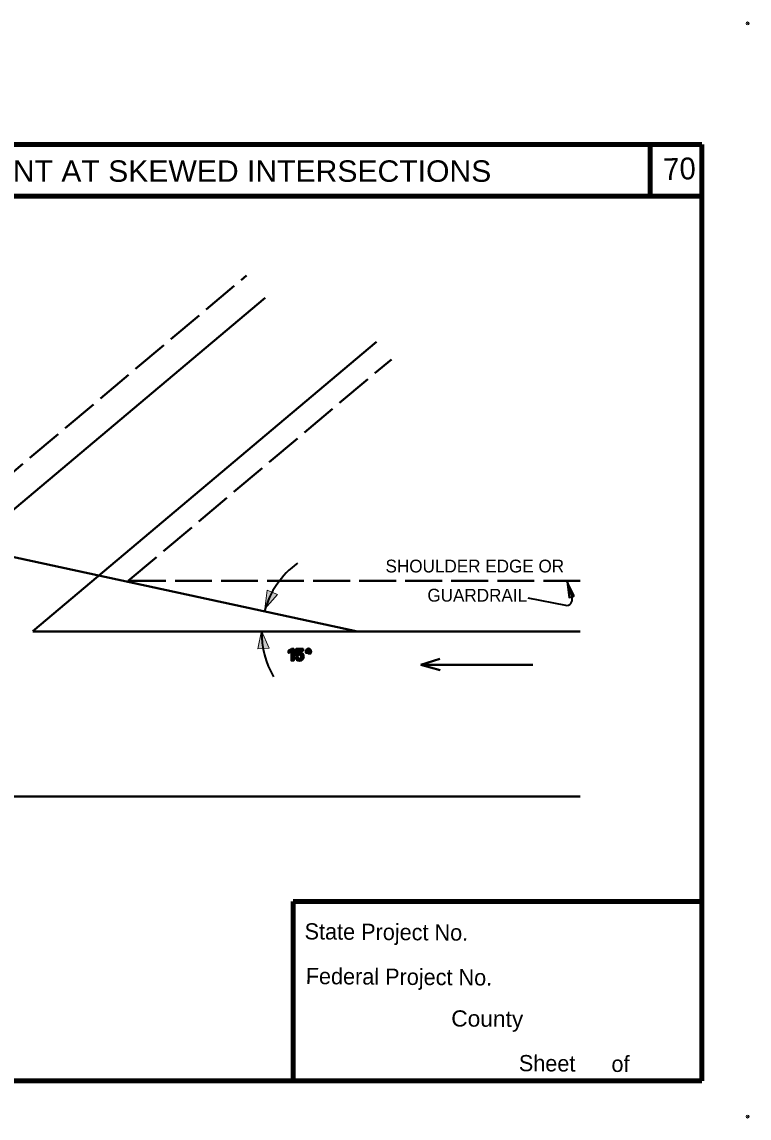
# Model space of a CAD drawing. Extents: x -8731 to 3797, y -68360 to -56618.
# Drawn here: x 3003 to 3797, y -68360 to -67164 of the extents above; entities that cross this region are included whole.
import ezdxf
from ezdxf.enums import TextEntityAlignment as Align

# ---------------------------------------------------------------- set-up
doc = ezdxf.new("R2010")
doc.units = 0
doc.header["$LTSCALE"] = 6.7
doc.header["$PDMODE"] = 32
doc.header["$PDSIZE"] = 3.35
doc.linetypes.add('LONG_DASHED', pattern=[7.5, 6, -1.5])
doc.layers.add('1', color=7, linetype='Continuous', lineweight=13)
doc.layers.add('3', color=7, linetype='Continuous', lineweight=40)

msp = doc.modelspace()

# ---------------------------------------------------------------- hatches: boundary and pattern name
at = {"layer": '1'}
for points in [[(3605.62, -67789.86), (3598, -67774.56), (3600.26, -67791.52)], [(3268.26, -67804), (3282.04, -67788.52), (3270.74, -67783.8)], [(3264.72, -67827.86), (3272.9, -67846.92), (3260.68, -67847.8)]]:
    msp.add_hatch(color=256, dxfattribs=at).paths.add_polyline_path(points)
at = {"layer": '3'}
for points in [[(3294.2, -67851.72), (3294.2, -67852.12), (3295.14, -67851.72), (3296.12, -67851.18), (3297.12, -67850.54), (3299.82, -67850.54), (3299.82, -67849.56), (3299.82, -67849.08), (3299.82, -67848.32), (3299.82, -67847.68), (3297.34, -67847.68), (3296.54, -67848.32), (3295.28, -67849.08), (3294.2, -67849.56), (3294.2, -67850.54), (3294.2, -67851.18)], [(3297.12, -67852.12), (3297.12, -67860.4), (3299.82, -67860.4), (3299.82, -67852.12), (3299.82, -67851.72), (3299.82, -67851.18), (3299.82, -67850.54), (3297.12, -67850.54), (3297.12, -67851.18), (3297.12, -67851.72)], [(3304.1, -67860.32), (3305.9, -67860.62), (3307.7, -67860.32), (3307.7, -67860.32), (3307.74, -67860.3), (3309.02, -67859.52), (3309.32, -67859.32), (3309.82, -67858.56), (3306.18, -67858.56), (3305.38, -67858.42), (3305.36, -67858.4), (3305.3, -67858.36), (3304.84, -67857.9), (3304.82, -67857.82), (3304.82, -67857.78), (3304.68, -67857.2), (3301.94, -67857.2), (3302.02, -67857.78), (3302.02, -67857.82), (3302.02, -67857.9), (3302.1, -67858.36), (3302.1, -67858.4), (3302.12, -67858.42), (3302.22, -67858.56), (3302.7, -67859.32), (3302.82, -67859.52), (3304.1, -67860.3)], [(3301.98, -67854.5), (3301.96, -67855.16), (3304.64, -67855.16), (3304.98, -67854.5), (3304.98, -67854.48), (3304.98, -67854.48), (3304.98, -67854.48), (3305.52, -67854.04), (3305.64, -67854), (3306.18, -67853.84), (3310.06, -67853.84), (3309.66, -67853.16), (3309.18, -67852.84), (3304.46, -67852.84), (3304.5, -67852.28), (3304.5, -67852.24), (3304.66, -67849.74), (3309.86, -67849.74), (3309.86, -67847.68), (3302.24, -67847.68), (3302.16, -67849.74), (3302.06, -67852.24), (3302.06, -67852.28), (3302.04, -67852.84), (3302.02, -67853.16), (3302, -67853.84), (3302, -67854), (3302, -67854.04), (3301.98, -67854.48), (3301.98, -67854.48)], [(3305.34, -67852.28), (3304.46, -67852.84), (3309.18, -67852.84), (3308.4, -67852.28), (3308.22, -67852.24), (3305.38, -67852.24)], [(3306.82, -67851.96), (3305.38, -67852.24), (3308.22, -67852.24), (3306.82, -67851.96)], [(3306.68, -67858.42), (3306.18, -67858.56), (3309.82, -67858.56), (3309.94, -67858.42), (3309.94, -67858.4), (3309.98, -67858.36), (3310.26, -67857.9), (3310.32, -67857.82), (3310.34, -67857.78), (3310.48, -67856.94), (3310.64, -67856.08), (3310.66, -67855.96), (3310.54, -67855.26), (3310.54, -67855.16), (3310.42, -67854.5), (3310.42, -67854.48), (3310.42, -67854.48), (3310.16, -67854.04), (3310.14, -67854), (3310.06, -67853.84), (3306.18, -67853.84), (3306.96, -67854), (3307, -67854.04), (3307.5, -67854.48), (3307.5, -67854.48), (3307.5, -67854.5), (3307.82, -67855.16), (3307.86, -67855.26), (3307.94, -67855.96), (3307.96, -67856.08), (3307.86, -67856.94), (3307.54, -67857.78), (3307.5, -67857.82), (3307.42, -67857.9), (3306.94, -67858.36), (3306.78, -67858.4)], [(3313.06, -67852.04), (3313.06, -67852.16), (3314.94, -67852.16), (3314.9, -67852.04), (3314.78, -67851.62), (3314.76, -67851.54), (3314.7, -67850.84), (3314.7, -67850.82), (3314.72, -67850.72), (3314.72, -67850.68), (3314.78, -67850), (3314.8, -67849.88), (3314.94, -67849.48), (3314.98, -67849.32), (3315, -67849.28), (3315, -67849.28), (3315.04, -67849.26), (3315.34, -67848.9), (3315.42, -67848.88), (3315.78, -67848.8), (3318.16, -67848.8), (3317.9, -67848.32), (3317.84, -67848.24), (3316.94, -67847.66), (3316.88, -67847.62), (3315.78, -67847.48), (3314.84, -67847.62), (3314.62, -67847.66), (3313.78, -67848.24), (3313.66, -67848.32), (3313.42, -67848.8), (3313.38, -67848.88), (3313.36, -67848.9), (3313.18, -67849.26), (3313.16, -67849.28), (3313.16, -67849.32), (3313.06, -67849.48), (3313.02, -67849.88), (3313, -67850), (3312.92, -67850.68), (3312.92, -67850.72), (3312.9, -67850.82), (3312.9, -67850.84), (3312.98, -67851.54), (3313, -67851.62)], [(3316.12, -67852.72), (3315.82, -67852.82), (3318.12, -67852.82), (3318.16, -67852.72), (3318.18, -67852.66), (3318.36, -67852.28), (3318.4, -67852.2), (3318.42, -67852.16), (3318.48, -67852.04), (3318.54, -67851.62), (3318.54, -67851.54), (3318.62, -67850.84), (3318.62, -67850.82), (3318.64, -67850.72), (3318.66, -67850.68), (3318.54, -67850), (3318.54, -67849.88), (3318.46, -67849.48), (3318.44, -67849.32), (3318.44, -67849.28), (3318.42, -67849.26), (3318.42, -67849.26), (3318.22, -67848.9), (3318.22, -67848.9), (3318.22, -67848.88), (3318.16, -67848.8), (3315.78, -67848.8), (3316.18, -67848.88), (3316.2, -67848.9), (3316.54, -67849.26), (3316.56, -67849.28), (3316.56, -67849.32), (3316.62, -67849.48), (3316.76, -67849.88), (3316.78, -67850), (3316.84, -67850.68), (3316.84, -67850.72), (3316.84, -67850.82), (3316.84, -67850.84), (3316.78, -67851.54), (3316.76, -67851.62), (3316.64, -67852.04), (3316.6, -67852.16), (3316.58, -67852.2), (3316.54, -67852.28), (3316.26, -67852.66)]]:
    msp.add_hatch(color=256, dxfattribs=at).paths.add_polyline_path(points)

# ---------------------------------------------------------------- linework, layer by layer
at = {"layer": '1', "lineweight": 100}
for p, q in [((3744.98, -67297.56), (2252.74, -67297.56)), ((3688.72, -67297.56), (3688.72, -67353.8)), ((3744.98, -67297.56), (3744.98, -68319)), ((3744.98, -67353.8), (2252.74, -67353.8)), ((3299.26, -68123.3), (3744.98, -68123.3)), ((3299.26, -68123.3), (3299.26, -68319)), ((3744.98, -68319), (3104.82, -68319))]:
    msp.add_line(p, q, dxfattribs=at)
at = {"layer": '1', "lineweight": 35}
for p, q in [((3598, -67774.56), (3603.4, -67792.2)), ((3555.06, -67791.92), (3596.2, -67800.16))]:
    msp.add_line(p, q, dxfattribs=at)
at = {"layer": '1', "lineweight": 40}
for p, q in [((3438.38, -67865.28), (3459.3, -67858.72)), ((3459.6, -67870.8), (3438.38, -67865.28)), ((3560.58, -67865.2), (3439.26, -67865.2))]:
    msp.add_line(p, q, dxfattribs=at)
at = {"layer": '1', "lineweight": 100}
msp.add_lwpolyline([(2252.74, -67301.04), (2252.74, -68319), (3743.5, -68319)], dxfattribs=at)
at = {"layer": '1', "lineweight": 35}
msp.add_lwpolyline([(3605.62, -67789.86), (3598, -67774.56), (3600.26, -67791.52)], close=True, dxfattribs=at)
at = {"layer": '1'}
for points in [[(3268.26, -67804), (3282.04, -67788.52), (3270.74, -67783.8)], [(3264.72, -67827.86), (3272.9, -67846.92), (3260.68, -67847.8)]]:
    msp.add_lwpolyline(points, close=True, dxfattribs=at)
at = {"layer": '1', "lineweight": 35}
msp.add_arc((3597.43, -67794.02), 6.25, 258.68994, 17.0378, dxfattribs=at)
at = {"layer": '1'}
for p in [(3794.9, -67165.34), (3794.9, -68357.96)]:
    msp.add_point(p, dxfattribs=at)
at = {"layer": '3', "linetype": 'LONG_DASHED'}
for p, q in [((2934.98, -67704.1), (3248.32, -67440.4)), ((3119.18, -67773.56), (3406.26, -67531.9)), ((3612.38, -67773.56), (3119.18, -67773.56))]:
    msp.add_line(p, q, dxfattribs=at)
at = {"layer": '3'}
for p, q in [((2940.82, -67740.4), (3268.58, -67464.56)), ((3014.92, -67828.44), (3390.06, -67512.7)), ((3369.38, -67828.6), (2741.62, -67693.16)), ((3612.38, -67828.6), (3014.92, -67828.6)), ((3612.38, -68008.76), (2415.98, -68008.76))]:
    msp.add_line(p, q, dxfattribs=at)
for points in [[(3294.2, -67851.72), (3294.2, -67852.12), (3295.14, -67851.72), (3296.12, -67851.18), (3297.12, -67850.54), (3299.82, -67850.54), (3299.82, -67849.56), (3299.82, -67849.08), (3299.82, -67848.32), (3299.82, -67847.68), (3297.34, -67847.68), (3296.54, -67848.32), (3295.28, -67849.08), (3294.2, -67849.56), (3294.2, -67850.54), (3294.2, -67851.18)], [(3297.12, -67852.12), (3297.12, -67860.4), (3299.82, -67860.4), (3299.82, -67852.12), (3299.82, -67851.72), (3299.82, -67851.18), (3299.82, -67850.54), (3297.12, -67850.54), (3297.12, -67851.18), (3297.12, -67851.72)], [(3304.1, -67860.32), (3305.9, -67860.62), (3307.7, -67860.32), (3307.7, -67860.32), (3307.74, -67860.3), (3309.02, -67859.52), (3309.32, -67859.32), (3309.82, -67858.56), (3306.18, -67858.56), (3305.38, -67858.42), (3305.36, -67858.4), (3305.3, -67858.36), (3304.84, -67857.9), (3304.82, -67857.82), (3304.82, -67857.78), (3304.68, -67857.2), (3301.94, -67857.2), (3302.02, -67857.78), (3302.02, -67857.82), (3302.02, -67857.9), (3302.1, -67858.36), (3302.1, -67858.4), (3302.12, -67858.42), (3302.22, -67858.56), (3302.7, -67859.32), (3302.82, -67859.52), (3304.1, -67860.3)], [(3301.98, -67854.5), (3301.96, -67855.16), (3304.64, -67855.16), (3304.98, -67854.5), (3304.98, -67854.48), (3304.98, -67854.48), (3304.98, -67854.48), (3305.52, -67854.04), (3305.64, -67854), (3306.18, -67853.84), (3310.06, -67853.84), (3309.66, -67853.16), (3309.18, -67852.84), (3304.46, -67852.84), (3304.5, -67852.28), (3304.5, -67852.24), (3304.66, -67849.74), (3309.86, -67849.74), (3309.86, -67847.68), (3302.24, -67847.68), (3302.16, -67849.74), (3302.06, -67852.24), (3302.06, -67852.28), (3302.04, -67852.84), (3302.02, -67853.16), (3302, -67853.84), (3302, -67854), (3302, -67854.04), (3301.98, -67854.48), (3301.98, -67854.48)], [(3305.34, -67852.28), (3304.46, -67852.84), (3309.18, -67852.84), (3308.4, -67852.28), (3308.22, -67852.24), (3305.38, -67852.24)], [(3306.82, -67851.96), (3305.38, -67852.24), (3308.22, -67852.24), (3306.82, -67851.96)], [(3306.68, -67858.42), (3306.18, -67858.56), (3309.82, -67858.56), (3309.94, -67858.42), (3309.94, -67858.4), (3309.98, -67858.36), (3310.26, -67857.9), (3310.32, -67857.82), (3310.34, -67857.78), (3310.48, -67856.94), (3310.64, -67856.08), (3310.66, -67855.96), (3310.54, -67855.26), (3310.54, -67855.16), (3310.42, -67854.5), (3310.42, -67854.48), (3310.42, -67854.48), (3310.16, -67854.04), (3310.14, -67854), (3310.06, -67853.84), (3306.18, -67853.84), (3306.96, -67854), (3307, -67854.04), (3307.5, -67854.48), (3307.5, -67854.48), (3307.5, -67854.5), (3307.82, -67855.16), (3307.86, -67855.26), (3307.94, -67855.96), (3307.96, -67856.08), (3307.86, -67856.94), (3307.54, -67857.78), (3307.5, -67857.82), (3307.42, -67857.9), (3306.94, -67858.36), (3306.78, -67858.4)], [(3313.06, -67852.04), (3313.06, -67852.16), (3314.94, -67852.16), (3314.9, -67852.04), (3314.78, -67851.62), (3314.76, -67851.54), (3314.7, -67850.84), (3314.7, -67850.82), (3314.72, -67850.72), (3314.72, -67850.68), (3314.78, -67850), (3314.8, -67849.88), (3314.94, -67849.48), (3314.98, -67849.32), (3315, -67849.28), (3315, -67849.28), (3315.04, -67849.26), (3315.34, -67848.9), (3315.42, -67848.88), (3315.78, -67848.8), (3318.16, -67848.8), (3317.9, -67848.32), (3317.84, -67848.24), (3316.94, -67847.66), (3316.88, -67847.62), (3315.78, -67847.48), (3314.84, -67847.62), (3314.62, -67847.66), (3313.78, -67848.24), (3313.66, -67848.32), (3313.42, -67848.8), (3313.38, -67848.88), (3313.36, -67848.9), (3313.18, -67849.26), (3313.16, -67849.28), (3313.16, -67849.32), (3313.06, -67849.48), (3313.02, -67849.88), (3313, -67850), (3312.92, -67850.68), (3312.92, -67850.72), (3312.9, -67850.82), (3312.9, -67850.84), (3312.98, -67851.54), (3313, -67851.62)], [(3316.12, -67852.72), (3315.82, -67852.82), (3318.12, -67852.82), (3318.16, -67852.72), (3318.18, -67852.66), (3318.36, -67852.28), (3318.4, -67852.2), (3318.42, -67852.16), (3318.48, -67852.04), (3318.54, -67851.62), (3318.54, -67851.54), (3318.62, -67850.84), (3318.62, -67850.82), (3318.64, -67850.72), (3318.66, -67850.68), (3318.54, -67850), (3318.54, -67849.88), (3318.46, -67849.48), (3318.44, -67849.32), (3318.44, -67849.28), (3318.42, -67849.26), (3318.42, -67849.26), (3318.22, -67848.9), (3318.22, -67848.9), (3318.22, -67848.88), (3318.16, -67848.8), (3315.78, -67848.8), (3316.18, -67848.88), (3316.2, -67848.9), (3316.54, -67849.26), (3316.56, -67849.28), (3316.56, -67849.32), (3316.62, -67849.48), (3316.76, -67849.88), (3316.78, -67850), (3316.84, -67850.68), (3316.84, -67850.72), (3316.84, -67850.82), (3316.84, -67850.84), (3316.78, -67851.54), (3316.76, -67851.62), (3316.64, -67852.04), (3316.6, -67852.16), (3316.58, -67852.2), (3316.54, -67852.28), (3316.26, -67852.66)]]:
    msp.add_lwpolyline(points, close=True, dxfattribs=at)
at = {"layer": '3', "lineweight": 35}
for start, end in [(125.79346, 165.27793), (178.74176, 210.31053)]:
    msp.add_arc((3359.11, -67830.67), 94.28, start, end, dxfattribs=at)

# ---------------------------------------------------------------- texts
at = {"layer": '1'}
for s, height, rotation, p in [('70', 23.78, 2.121, (3703.44, -67336.44)), ('State Project No.', 17.66, 359.537, (3311.52, -68164.68)), ('Federal Project No.', 17.66, 359.537, (3312.78, -68213.44)), ('Sheet      of', 17.66, 359.537, (3545.28, -68308.44))]:
    msp.add_text(s, height=height, rotation=rotation, dxfattribs=at).set_placement(p)
at = {"layer": '1', "width": 1.05}
msp.add_text('County', height=17.66, rotation=359.537, dxfattribs=at).set_placement((3471.52, -68259.68))
at = {"layer": '3', "width": 1.05}
msp.add_text('  GUARDRAIL PLACEMENT AT SKEWED INTERSECTIONS ', height=23.4, dxfattribs=at).set_placement((3070.77, -67338.1), align=Align.CENTER)
at = {"layer": '3'}
for s, p in [('SHOULDER EDGE OR', (3399.88, -67764.32)), ('GUARDRAIL', (3445.54, -67796.16))]:
    msp.add_text(s, height=13.95, dxfattribs=at).set_placement(p)

doc.saveas('drawing.dxf')
